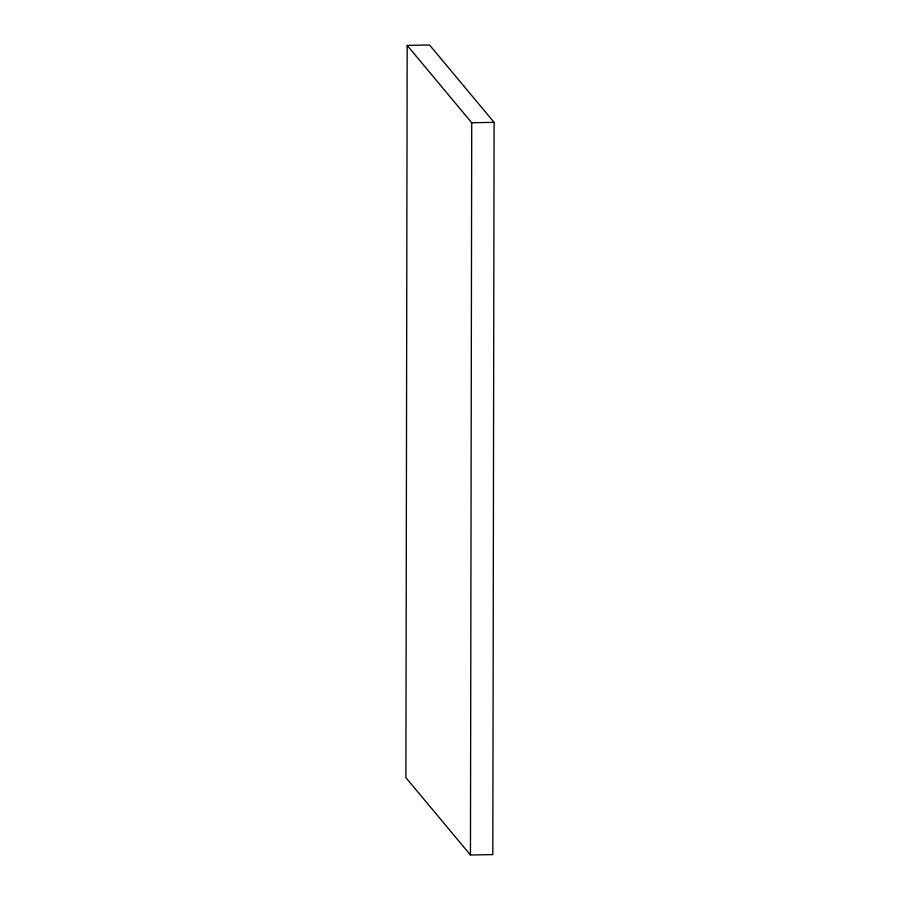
<?xml version="1.0" encoding="UTF-8"?>
<svg xmlns="http://www.w3.org/2000/svg" width="900" height="900" viewBox="0 0 900 900"><rect width="100%" height="100%" fill="white"/><g stroke="black" fill="none" stroke-linecap="round" stroke-linejoin="round"><path stroke-width="1.35" d="M407.183 45.394L405.9 777.645L470.452 855L492.817 854.606L494.1 122.355L429.548 45L407.183 45.394L471.724 122.749L470.452 855M471.724 122.749L494.1 122.355"/></g></svg>
